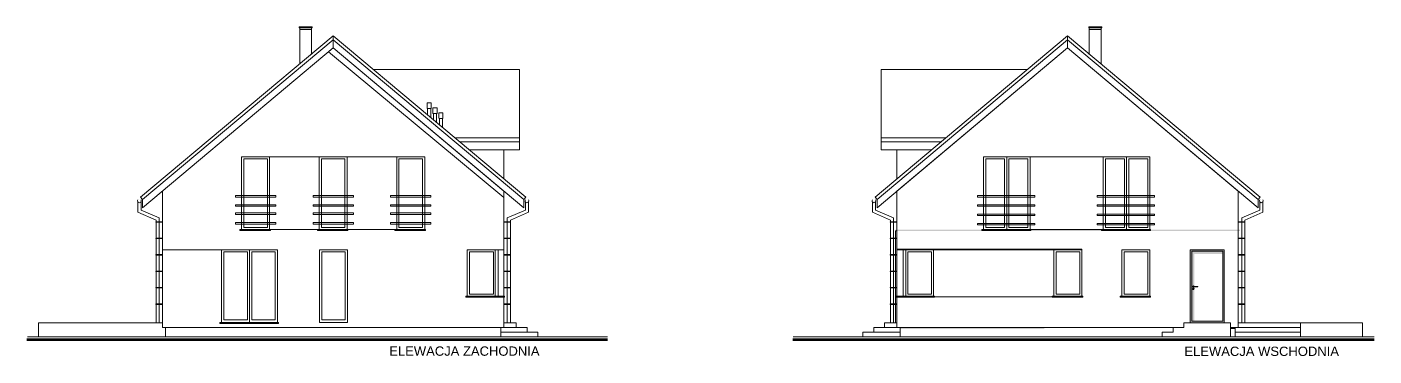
# Model space of a CAD drawing. Header units: millimetres. Extents: x -9611 to -376, y -6523 to 4668.
# Drawn here: x -4718 to -376, y -6523 to -5461 of the extents above; entities that cross this region are included whole.
import ezdxf

# ---------------------------------------------------------------- set-up
doc = ezdxf.new("R2010")
doc.units = ezdxf.units.MM
doc.layers.get('0').update_dxf_attribs({"lineweight": 0})
doc.styles.get("Standard").update_dxf_attribs({"font": 'arial.ttf'})

# ---------------------------------------------------------------- blocks, each defined once
blk = doc.blocks.new('A$C3A4D36EB')
for p, q in [((69.3, 363.2), (11, 337.9)), ((79.3, 356.6), (21, 331.3)), ((69.3, 389.8), (69.3, 363.2)), ((79.3, 389.8), (79.3, 356.6)), ((11, 337.9), (11, 0)), ((21, 331.3), (21, 0))]:
    blk.add_line(p, q)
blk.add_arc((74.3, 393.1), 6, 145.1857, 33.4096)
blk = doc.blocks.new('A$C59963C6C')
for points in [[(0, 105), (-20, 105), (-20, 110), (0, 110), (90, 110), (165, 110), (165, 105), (90, 105)], [(0, 75), (-20, 75), (-20, 80), (0, 80), (90, 80), (165, 80), (165, 75), (90, 75)], [(0, 45), (-20, 45), (-20, 50), (0, 50), (90, 50), (165, 50), (165, 45), (90, 45)], [(0, 15), (-20, 15), (-20, 20), (0, 20), (90, 20), (165, 20), (165, 15), (90, 15)]]:
    blk.add_lwpolyline(points, close=True)
blk = doc.blocks.new('A$C2233616D')
at = {"extrusion": (-9.93912e-09, 3.39862e-09, 1), "elevation": 0}
blk.add_lwpolyline([(-13.6, 7), (0.4, 7, 1), (0.4, 8.5), (-13.6, 8.5)], format="xyb", close=True, dxfattribs=at)
blk.add_lwpolyline([(-1.6, 7, 5.456211), (-1.6, 8.5)], format="xyb", dxfattribs=at)
for radius in [2.11, 0.658]:
    blk.add_circle((0.4, 0.5), radius)
blk = doc.blocks.new('A$C4FF02D7B')
for points in [[(0, 105), (-20, 105), (-20, 110), (0, 110), (90, 110), (110, 110), (110, 105), (90, 105)], [(0, 75), (-20, 75), (-20, 80), (0, 80), (90, 80), (110, 80), (110, 75), (90, 75)], [(0, 48.9), (-20, 48.9), (-20, 53.9), (0, 53.9), (90, 53.9), (110, 53.9), (110, 48.9), (90, 48.9)], [(0, 17.9), (-20, 17.9), (-20, 22.9), (0, 22.9), (90, 22.9), (110, 22.9), (110, 17.9), (90, 17.9)]]:
    blk.add_lwpolyline(points, close=True)

msp = doc.modelspace()

# ---------------------------------------------------------------- hatches: boundary and pattern name
at = {"true_color": 0x000000}
h = msp.add_hatch(color=18, dxfattribs=at)
h.dxf.hatch_style = 1
h.paths.add_polyline_path([(-4302.5, -6090.6), (-4280.9, -6090.6), (-4280.9, -6089.3), (-4302.5, -6089.3)])
h = msp.add_hatch(color=18, dxfattribs=at)
h.dxf.hatch_style = 1
h.paths.add_polyline_path([(-3159.2, -6090.6), (-3180.9, -6090.6), (-3180.9, -6089.3), (-3159.2, -6089.3)])
h = msp.add_hatch(color=18, dxfattribs=at)
h.dxf.hatch_style = 1
h.paths.add_polyline_path([(-1935.4, -6090.6), (-1913.8, -6090.6), (-1913.8, -6089.3), (-1935.4, -6089.3)])
h = msp.add_hatch(color=256)
h.dxf.hatch_style = 1
h.paths.add_polyline_path([(-1070.3, -6115.4), (-808.4, -6115.4), (-808.4, -6118.9), (-1070.3, -6118.9)])
h.paths.add_polyline_path([(-1464.3, -6115.6), (-1070.3, -6115.4), (-1070.3, -6118.9), (-1464.3, -6118.9)])
h.paths.add_polyline_path([(-1918.8, -6114.9), (-1464.3, -6114.9), (-1464.3, -6118.9), (-1918.8, -6118.9)])
at = {"true_color": 0x3b3b3b}
h = msp.add_hatch(color=250, dxfattribs=at)
h.dxf.hatch_style = 1
h.paths.add_polyline_path([(-1542.3, -6114.8), (-1640.6, -6114.8), (-1640.6, -6117.8), (-1482.6, -6117.8), (-1482.6, -6114.8)])
h = msp.add_hatch(color=250, dxfattribs=at)
h.dxf.hatch_style = 1
h.paths.add_polyline_path([(-1156.3, -6114.8), (-1254.6, -6114.8), (-1254.6, -6117.8), (-1096.6, -6117.8), (-1096.6, -6114.8)])
at = {"true_color": 0x000000}
h = msp.add_hatch(color=18, dxfattribs=at)
h.dxf.hatch_style = 1
h.paths.add_polyline_path([(-814, -6090.6), (-792.3, -6090.6), (-792.3, -6089.3), (-814, -6089.3)])
h = msp.add_hatch(color=18, dxfattribs=at)
h.dxf.hatch_style = 1
h.paths.add_polyline_path([(-4302.4, -6143.7), (-4280.9, -6143.7), (-4280.9, -6142.4), (-4302.4, -6142.4)])
h = msp.add_hatch(color=18, dxfattribs=at)
h.dxf.hatch_style = 1
h.paths.add_polyline_path([(-3159.3, -6143.7), (-3180.9, -6143.7), (-3180.9, -6142.4), (-3159.3, -6142.4)])
h = msp.add_hatch(color=18, dxfattribs=at)
h.dxf.hatch_style = 1
h.paths.add_polyline_path([(-1935.3, -6143.7), (-1913.8, -6143.7), (-1913.8, -6142.4), (-1935.3, -6142.4)])
h = msp.add_hatch(color=18, dxfattribs=at)
h.dxf.hatch_style = 1
h.paths.add_polyline_path([(-813.8, -6143.7), (-792.3, -6143.7), (-792.3, -6142.4), (-813.8, -6142.4)])
h = msp.add_hatch(color=18, dxfattribs=at)
h.dxf.hatch_style = 1
h.paths.add_polyline_path([(-4302.4, -6196.8), (-4280.9, -6196.8), (-4280.9, -6195.6), (-4302.4, -6195.6)])
h = msp.add_hatch(color=18, dxfattribs=at)
h.dxf.hatch_style = 1
h.paths.add_polyline_path([(-3159.3, -6196.8), (-3180.9, -6196.8), (-3180.9, -6195.6), (-3159.3, -6195.6)])
h = msp.add_hatch(color=18, dxfattribs=at)
h.dxf.hatch_style = 1
h.paths.add_polyline_path([(-1935.3, -6196.8), (-1913.8, -6196.8), (-1913.8, -6195.6), (-1935.3, -6195.6)])
at = {"true_color": 0x000000, "transparency": 33554467}
h = msp.add_hatch(color=18, dxfattribs=at)
h.dxf.hatch_style = 1
h.paths.add_polyline_path([(-858.8, -6179.8), (-969.5, -6179.8), (-969.5, -6414.8), (-955.6, -6414.8), (-955.6, -6193.6), (-858.8, -6193.6)])
at = {"true_color": 0x3b3b3b, "transparency": 33554687}
h = msp.add_hatch(color=250, dxfattribs=at)
h.dxf.hatch_style = 1
h.paths.add_polyline_path([(-858.8, -6179.8), (-968.8, -6179.8), (-968.8, -6415.2), (-858.8, -6415.2)])
h.paths.add_polyline_path([(-863.8, -6410.2), (-963.8, -6410.2), (-963.8, -6184.8), (-863.8, -6184.8)], flags=16)
at = {"true_color": 0x000000}
h = msp.add_hatch(color=18, dxfattribs=at)
h.dxf.hatch_style = 1
h.paths.add_polyline_path([(-813.8, -6196.8), (-792.3, -6196.8), (-792.3, -6195.6), (-813.8, -6195.6)])
h = msp.add_hatch(color=18, dxfattribs=at)
h.dxf.hatch_style = 1
h.paths.add_polyline_path([(-4302.4, -6250), (-4280.9, -6250), (-4280.9, -6248.7), (-4302.4, -6248.7)])
h = msp.add_hatch(color=18, dxfattribs=at)
h.dxf.hatch_style = 1
h.paths.add_polyline_path([(-3159.3, -6250), (-3180.9, -6250), (-3180.9, -6248.7), (-3159.3, -6248.7)])
h = msp.add_hatch(color=18, dxfattribs=at)
h.dxf.hatch_style = 1
h.paths.add_polyline_path([(-1935.3, -6250), (-1913.8, -6250), (-1913.8, -6248.7), (-1935.3, -6248.7)])
h = msp.add_hatch(color=18, dxfattribs=at)
h.dxf.hatch_style = 1
h.paths.add_polyline_path([(-813.8, -6250), (-792.3, -6250), (-792.3, -6248.7), (-813.8, -6248.7)])
h = msp.add_hatch(color=18, dxfattribs=at)
h.dxf.hatch_style = 1
h.paths.add_polyline_path([(-4302.4, -6302.9), (-4280.9, -6302.9), (-4280.9, -6301.7), (-4302.4, -6301.7)])
h = msp.add_hatch(color=18, dxfattribs=at)
h.dxf.hatch_style = 1
h.paths.add_polyline_path([(-3159.3, -6302.9), (-3180.9, -6302.9), (-3180.9, -6301.7), (-3159.3, -6301.7)])
h = msp.add_hatch(color=18, dxfattribs=at)
h.dxf.hatch_style = 1
h.paths.add_polyline_path([(-1935.3, -6302.9), (-1913.8, -6302.9), (-1913.8, -6301.7), (-1935.3, -6301.7)])
at = {"true_color": 0x3b3b3b}
h = msp.add_hatch(color=250, dxfattribs=at)
h.dxf.hatch_style = 1
h.paths.add_polyline_path([(-1793.3, -6329.8), (-1916.2, -6329.8), (-1916.2, -6332.8), (-1793.3, -6332.8)])
h = msp.add_hatch(color=250, dxfattribs=at)
h.dxf.hatch_style = 1
h.paths.add_polyline_path([(-1315.3, -6329.8), (-1413.6, -6329.8), (-1413.6, -6332.8), (-1315.3, -6332.8)])
h = msp.add_hatch(color=250, dxfattribs=at)
h.dxf.hatch_style = 1
h.paths.add_polyline_path([(-1096.3, -6329.8), (-1194.6, -6329.8), (-1194.6, -6332.8), (-1096.3, -6332.8)])
at = {"true_color": 0x000000}
h = msp.add_hatch(color=18, dxfattribs=at)
h.dxf.hatch_style = 1
h.paths.add_polyline_path([(-813.8, -6302.9), (-792.3, -6302.9), (-792.3, -6301.7), (-813.8, -6301.7)])
h = msp.add_hatch(color=18, dxfattribs=at)
h.dxf.hatch_style = 1
h.paths.add_polyline_path([(-4302.4, -6356), (-4280.9, -6356), (-4280.9, -6354.7), (-4302.4, -6354.7)])
h = msp.add_hatch(color=18, dxfattribs=at)
h.dxf.hatch_style = 1
h.paths.add_polyline_path([(-3159.3, -6356), (-3180.9, -6356), (-3180.9, -6354.7), (-3159.3, -6354.7)])
h = msp.add_hatch(color=18, dxfattribs=at)
h.dxf.hatch_style = 1
h.paths.add_polyline_path([(-1935.3, -6356), (-1913.8, -6356), (-1913.8, -6354.7), (-1935.3, -6354.7)])
h = msp.add_hatch(color=18, dxfattribs=at)
h.dxf.hatch_style = 1
h.paths.add_polyline_path([(-813.8, -6356), (-792.3, -6356), (-792.3, -6354.7), (-813.8, -6354.7)])
at = {"true_color": 0x000000, "transparency": 33554666}
h = msp.add_hatch(color=18, dxfattribs=at)
h.dxf.hatch_style = 1
h.paths.add_polyline_path([(-1903.8, -6430.2), (-1438.4, -6430.2), (-1438.4, -6435.8), (-1903.8, -6435.8)])
h = msp.add_hatch(color=18, dxfattribs=at)
h.dxf.hatch_style = 1
h.paths.add_polyline_path([(-823.8, -6430.2), (-838.8, -6430.2), (-838.8, -6435.5), (-823.8, -6435.5)])

# ---------------------------------------------------------------- linework, layer by layer
for p, q in [((-3800.8, -5464.6), (-3838.8, -5464.6)), ((-3800.8, -5469.6), (-3838.8, -5469.6)), ((-1293.9, -5464.6), (-1255.9, -5464.6)), ((-1293.9, -5469.6), (-1255.9, -5469.6)), ((-3730.9, -5489.7), (-4351.5, -6010.5)), ((-3730.9, -5502.7), (-4345.1, -6018.1)), ((-3730.9, -5489.7), (-3110.2, -6010.5)), ((-3730.9, -5528.8), (-3730.9, -5489.7)), ((-3730.9, -5502.7), (-3116.6, -6018.1)), ((-1363.8, -5489.7), (-1984.4, -6010.5)), ((-1363.8, -5502.7), (-1978, -6018.1)), ((-1363.8, -5489.7), (-743.1, -6010.5)), ((-1363.8, -5528.8), (-1363.8, -5489.7)), ((-1363.8, -5502.7), (-749.6, -6018.1)), ((-3730.9, -5528.8), (-4345.1, -6044.2)), ((-3730.9, -5528.8), (-3116.6, -6044.2)), ((-1363.8, -5528.8), (-1978, -6044.2)), ((-1363.8, -5528.8), (-749.6, -6044.2)), ((-3426.7, -5724.3), (-3426.7, -5744.9)), ((-3416.7, -5724.3), (-3416.7, -5753.3)), ((-3407.7, -5740.3), (-3407.7, -5760.8)), ((-3397.7, -5740.3), (-3397.7, -5769.2)), ((-3388.8, -5756.2), (-3388.8, -5776.7)), ((-3378.8, -5756.2), (-3378.8, -5785.1)), ((-3130.2, -5818.5), (-3339, -5818.5)), ((-3130.2, -5831.5), (-3324.1, -5831.5)), ((-3180.9, -5857.6), (-3292.9, -5857.6)), ((-1964.4, -5818.5), (-1755.7, -5818.5)), ((-1964.4, -5831.5), (-1770.5, -5831.5)), ((-1913.8, -5857.6), (-1801.7, -5857.6)), ((-1559.8, -5879.8), (-1559.8, -6114.8)), ((-1173.8, -5879.8), (-1173.8, -6114.8)), ((-4280.9, -6430.2), (-4280.9, -5990.5)), ((-3180.9, -6179.8), (-3180.9, -5990.4)), ((-1913.8, -6179.8), (-1913.8, -5990.4)), ((-4345.1, -6018.1), (-4351.5, -6010.5)), ((-4345.1, -6044.2), (-4345.1, -6018.1)), ((-4025.9, -6114.8), (-4025.9, -6004.8)), ((-3116.6, -6018.1), (-3110.2, -6010.5)), ((-3116.6, -6044.2), (-3116.6, -6018.1)), ((-1978, -6018.1), (-1984.4, -6010.5)), ((-1978, -6044.2), (-1978, -6018.1)), ((-749.6, -6018.1), (-743.1, -6010.5)), ((-749.6, -6044.2), (-749.6, -6018.1)), ((-4090.8, -6179.7), (-4280.9, -6179.7)), ((-4000.3, -6413), (-4000.3, -6179.8)), ((-3298.9, -6179.8), (-3298.9, -6329.8)), ((-3180.9, -6329.8), (-3180.9, -6179.8)), ((-1913.8, -6179.8), (-1913.8, -6329.8)), ((-1895.8, -6179.8), (-1885.8, -6179.8)), ((-3180.9, -6430.2), (-3180.9, -6329.8)), ((-1913.8, -6430.2), (-1913.8, -6329.8)), ((-1895.8, -6329.8), (-1885.8, -6329.8)), ((-4280.9, -6415.2), (-4680.9, -6415.2)), ((-4680.9, -6415.2), (-4680.9, -6460.2)), ((-813.8, -6415.2), (-413.8, -6415.2)), ((-4716.3, -6460.2), (-2846.4, -6460.2)), ((-4270.9, -6430.2), (-4280.9, -6430.2)), ((-4270.9, -6460.2), (-4270.9, -6430.2)), ((-4270.9, -6430.2), (-3190.9, -6430.2)), ((-4270.9, -6460.2), (-3190.9, -6460.2)), ((-3461.4, -6460.2), (-2846.4, -6460.2)), ((-3190.9, -6430.2), (-3190.9, -6448.2)), ((-3105.9, -6445.2), (-3190.9, -6445.2)), ((-3140.9, -6430.2), (-3180.9, -6430.2)), ((-2248.2, -6460.2), (-376.2, -6460.2)), ((-1988.8, -6445.2), (-1903.8, -6445.2)), ((-1953.8, -6430.2), (-1913.8, -6430.2)), ((-1903.8, -6430.2), (-1903.8, -6448.2)), ((-1903.8, -6430.2), (-1023.8, -6430.2)), ((-838.8, -6430.2), (-823.8, -6430.2)), ((-823.8, -6460.2), (-823.8, -6430.2)), ((-823.8, -6430.2), (-813.8, -6430.2)), ((-823.8, -6460.2), (-823.8, -6430.2)), ((-823.8, -6445.2), (-613.8, -6445.2)), ((-813.8, -6430.2), (-613.8, -6430.2))]:
    msp.add_line(p, q)
at = {"lineweight": 120}
for p, q in [((-2846.4, -6470.2), (-4717.9, -6470.2)), ((-376.2, -6470.2), (-2249.8, -6470.2))]:
    msp.add_line(p, q, dxfattribs=at)
for points in [[(-3798.8, -5464.6), (-3840.7, -5464.6), (-3840.7, -5461.3), (-3798.8, -5461.3)], [(-1295.9, -5464.6), (-1253.9, -5464.6), (-1253.9, -5461.3), (-1295.9, -5461.3)], [(-4025.9, -6114.8), (-3935.9, -6114.8), (-3935.9, -5879.8), (-4025.9, -5879.8)], [(-4025.9, -5879.8), (-3435.9, -5879.8), (-3435.9, -6114.8), (-4025.9, -6114.8)], [(-4018.9, -6107.8), (-3942.9, -6107.8), (-3942.9, -5886.8), (-4018.9, -5886.8)], [(-3935.9, -5879.8), (-3775.9, -5879.8), (-3775.9, -6114.8), (-3935.9, -6114.8)], [(-3775.9, -6114.8), (-3685.9, -6114.8), (-3685.9, -5879.8), (-3775.9, -5879.8)], [(-3768.9, -6107.8), (-3692.9, -6107.8), (-3692.9, -5886.8), (-3768.9, -5886.8)], [(-3685.9, -5879.8), (-3525.9, -5879.8), (-3525.9, -6114.8), (-3685.9, -6114.8)], [(-3525.9, -6114.8), (-3435.9, -6114.8), (-3435.9, -5879.8), (-3525.9, -5879.8)], [(-3518.9, -6107.8), (-3442.9, -6107.8), (-3442.9, -5886.8), (-3518.9, -5886.8)], [(-1634.8, -5879.8), (-1484.8, -5879.8), (-1484.8, -6114.8), (-1634.8, -6114.8)], [(-1634.8, -5879.8), (-1098.8, -5879.8), (-1098.8, -6114.8), (-1634.8, -6114.8)], [(-1566.8, -6107.8), (-1627.8, -6107.8), (-1627.8, -5886.8), (-1566.8, -5886.8)], [(-1552.8, -5886.8), (-1491.8, -5886.8), (-1491.8, -6107.8), (-1552.8, -6107.8)], [(-1484.8, -5879.8), (-1248.8, -5879.8), (-1248.8, -6114.8), (-1484.8, -6114.8)], [(-1248.8, -5879.8), (-1098.8, -5879.8), (-1098.8, -6114.8), (-1248.8, -6114.8)], [(-1180.8, -6107.8), (-1241.8, -6107.8), (-1241.8, -5886.8), (-1180.8, -5886.8)], [(-1166.8, -5886.8), (-1105.8, -5886.8), (-1105.8, -6107.8), (-1166.8, -6107.8)], [(-4090.8, -6179.7), (-3910.5, -6179.7), (-3910.5, -6414.8), (-4090.8, -6414.8)], [(-4083.5, -6186.8), (-4007.5, -6186.8), (-4007.5, -6406.3), (-4083.5, -6406.3)], [(-3917.6, -6406.3), (-3993.5, -6406.3), (-3993.5, -6186.7), (-3917.6, -6186.7)], [(-3775.4, -6180.5), (-3684.7, -6180.5), (-3684.7, -6414.8), (-3775.4, -6414.8)], [(-3691.8, -6406.3), (-3767.8, -6406.3), (-3767.8, -6186.8), (-3691.8, -6186.8)], [(-3691.8, -6406.3), (-3767.8, -6406.3), (-3767.8, -6186.8), (-3691.8, -6186.8)], [(-3213.9, -6186.8), (-3291.9, -6186.8), (-3291.9, -6322.8), (-3213.9, -6322.8)], [(-1913.8, -6179.8), (-1893.5, -6179.8), (-1893.5, -6329.8), (-1913.8, -6329.8)], [(-1885.8, -6179.8), (-1795.8, -6179.8), (-1795.8, -6329.8), (-1885.8, -6329.8)], [(-1878.8, -6186.8), (-1802.8, -6186.8), (-1802.8, -6322.8), (-1878.8, -6322.8)], [(-1407.8, -6179.8), (-1317.8, -6179.8), (-1317.8, -6329.8), (-1407.8, -6329.8)], [(-1400.8, -6186.8), (-1324.8, -6186.8), (-1324.8, -6322.8), (-1400.8, -6322.8)], [(-1188.8, -6179.8), (-1098.8, -6179.8), (-1098.8, -6329.8), (-1188.8, -6329.8)], [(-1188.8, -6179.8), (-1098.8, -6179.8), (-1098.8, -6329.8), (-1188.8, -6329.8)], [(-1181.8, -6186.8), (-1105.8, -6186.8), (-1105.8, -6322.8), (-1181.8, -6322.8)], [(-968.8, -6179.8), (-858.8, -6179.8), (-858.8, -6415.2), (-968.8, -6415.2)], [(-963.8, -6184.8), (-863.8, -6184.8), (-863.8, -6410.2), (-963.8, -6410.2)], [(-1194.6, -6329.8), (-1096.3, -6329.8), (-1096.3, -6332.8), (-1194.6, -6332.8)]]:
    msp.add_lwpolyline(points, close=True)
for points in [[(-3838.8, -5464.6), (-3838.8, -5581.5)], [(-3800.8, -5549.7), (-3800.8, -5464.6)], [(-1293.9, -5549.7), (-1293.9, -5464.6)], [(-1255.9, -5464.6), (-1255.9, -5581.5)], [(-3730.9, -5489.7), (-3730.9, -5502.7), (-4345.1, -6018.1), (-4351.5, -6010.5), (-3730.9, -5489.7)], [(-3730.9, -5502.7), (-3730.9, -5528.8), (-4345.1, -6044.2), (-4345.1, -6018.1), (-3730.9, -5502.7)], [(-3730.9, -5489.7), (-3730.9, -5502.7), (-3116.6, -6018.1), (-3110.2, -6010.5), (-3730.9, -5489.7)], [(-3730.9, -5502.7), (-3730.9, -5528.8), (-3116.6, -6044.2), (-3116.6, -6018.1), (-3730.9, -5502.7)], [(-1363.8, -5489.7), (-1363.8, -5502.7), (-1978, -6018.1), (-1984.4, -6010.5), (-1363.8, -5489.7)], [(-1363.8, -5502.7), (-1363.8, -5528.8), (-1978, -6044.2), (-1978, -6018.1), (-1363.8, -5502.7)], [(-1363.8, -5489.7), (-1363.8, -5502.7), (-749.6, -6018.1), (-743.2, -6010.5), (-1363.8, -5489.7)], [(-1363.8, -5502.7), (-1363.8, -5528.8), (-749.6, -6044.2), (-749.6, -6018.1), (-1363.8, -5502.7)], [(-1913.8, -5990.4), (-1363.8, -5528.8), (-813.8, -5990.5), (-813.8, -6430.2), (-838.8, -6430.2), (-838.8, -6415.2), (-858.8, -6415.2), (-858.8, -6179.8), (-968.8, -6179.8), (-968.8, -6415.2), (-983.4, -6415.2), (-988.8, -6415.2), (-988.8, -6430.2), (-1913.8, -6430.2), (-1913.8, -6331.5), (-1317.8, -6331.5), (-1317.8, -6177.6), (-1913.8, -6177.7), (-1913.8, -5990.4)], [(-3602.4, -5598.7), (-3130.2, -5598.7), (-3130.2, -5857.6), (-3180.9, -5857.6), (-3180.9, -5951.4)], [(-1492.2, -5598.7), (-1964.4, -5598.7), (-1964.4, -5857.6), (-1913.8, -5857.6), (-1913.8, -5951.4)], [(-1634.8, -5879.8), (-1098.8, -5879.8), (-1098.8, -6004.8), (-1083.8, -6004.8), (-1083.8, -6009.8), (-1098.8, -6009.8), (-1098.8, -6034.8), (-1083.8, -6034.8), (-1083.8, -6039.8), (-1098.8, -6039.8), (-1098.8, -6064.8), (-1083.8, -6064.8), (-1083.8, -6069.8), (-1098.8, -6069.8), (-1098.8, -6094.8), (-1083.8, -6094.8), (-1083.8, -6099.8), (-1098.8, -6099.8), (-1098.8, -6114.8), (-1096.6, -6114.8), (-1096.6, -6117.8), (-1254.6, -6117.8), (-1254.6, -6114.8), (-1482.6, -6114.8), (-1482.6, -6117.8), (-1640.6, -6117.8), (-1640.6, -6114.8), (-1634.8, -6114.8), (-1634.8, -6099.8), (-1654.8, -6099.8), (-1654.8, -6094.8), (-1634.8, -6094.8), (-1634.8, -6069.8), (-1654.8, -6069.8), (-1654.8, -6064.8), (-1634.8, -6064.8), (-1634.8, -6039.8), (-1654.8, -6039.8), (-1654.8, -6034.8), (-1634.8, -6034.8), (-1634.8, -6009.8), (-1654.8, -6009.8), (-1654.8, -6004.8), (-1634.8, -6004.8), (-1634.8, -5879.8)], [(-813.8, -5990.5), (-813.8, -6430.2), (-823.8, -6430.2), (-823.8, -6460.2)], [(-1913.8, -6119), (-1913.8, -6119), (-1918.8, -6119), (-1918.8, -6415.2), (-1913.8, -6415.2), (-1913.8, -6119)], [(-3208.9, -6179.8), (-3298.9, -6179.8), (-3298.9, -6329.8), (-3208.9, -6329.8), (-3208.9, -6179.8), (-3198.9, -6179.8), (-3198.9, -6329.8), (-3208.9, -6329.8), (-3208.9, -6179.8)], [(-3180.9, -6179.8), (-3198.9, -6179.8), (-3198.9, -6329.8), (-3180.9, -6329.8)], [(-3180.9, -6179.8), (-3198.9, -6179.8), (-3198.9, -6329.8), (-3180.9, -6329.8), (-3180.9, -6329.8)], [(-1795.8, -6331.5), (-1317.8, -6331.5), (-1317.8, -6179.8), (-1317.8, -6179.8), (-1317.8, -6177.6), (-1913.8, -6177.6), (-1913.8, -6329.8), (-1893.5, -6329.8), (-1893.5, -6179.8), (-1795.8, -6179.8)], [(-1913.8, -6179.8), (-1893.5, -6179.8), (-1893.5, -6329.8), (-1913.8, -6329.8)], [(-1795.8, -6179.8), (-1407.8, -6179.8), (-1407.8, -6329.8), (-1317.8, -6329.8), (-1317.8, -6331.5), (-1913.8, -6331.5), (-1913.8, -6329.8), (-1795.8, -6329.8), (-1795.8, -6179.8), (-1913.8, -6179.8)], [(-4280.9, -6415.2), (-4680.9, -6415.2), (-4680.9, -6430.2), (-4680.9, -6430.2), (-4680.9, -6445.2), (-4680.9, -6445.2), (-4680.9, -6460.2)], [(-3180.9, -6415.2), (-3140.9, -6415.2), (-3140.9, -6430.2), (-3105.9, -6430.2), (-3105.9, -6445.2), (-3070.9, -6445.2), (-3070.9, -6460.2)], [(-1913.8, -6415.2), (-1953.8, -6415.2), (-1953.8, -6430.2), (-1988.8, -6430.2), (-1988.8, -6445.2), (-2023.8, -6445.2), (-2023.8, -6460.2)], [(-838.8, -6460.2), (-838.8, -6415.2), (-988.8, -6415.2), (-988.8, -6430.2), (-1023.8, -6430.2), (-1023.8, -6445.2), (-1058.8, -6445.2), (-1058.8, -6460.2)], [(-813.8, -6415.2), (-413.8, -6415.2), (-413.8, -6430.2), (-413.8, -6430.2), (-413.8, -6445.2), (-413.8, -6445.2), (-413.8, -6460.2)], [(-613.8, -6415.2), (-613.8, -6460.2)], [(-3180.9, -6430.2), (-3190.9, -6430.2), (-3190.9, -6460.2)], [(-1913.8, -6430.2), (-1903.8, -6430.2), (-1903.8, -6460.2)]]:
    msp.add_lwpolyline(points)
at = {"color": 0, "transparency": 33554503}
msp.add_lwpolyline([(-3730.9, -5528.8), (-3180.9, -5990.4), (-3180.9, -6011.1), (-3746.2, -5541.7), (-3730.9, -5528.8)], dxfattribs=at)
for points in [[(-3428.4, -5707.7, -0.386652), (-3426.7, -5706.3), (-3416.7, -5706.3, -0.386652), (-3415, -5707.7), (-3415, -5722.9, -0.386652), (-3416.7, -5724.3), (-3426.7, -5724.3, -0.386652), (-3428.4, -5722.9)], [(-3409.4, -5723.6, -0.386652), (-3407.7, -5722.2), (-3397.7, -5722.2, -0.386652), (-3396, -5723.6), (-3396, -5738.9, -0.386652), (-3397.7, -5740.3), (-3407.7, -5740.3, -0.386652), (-3409.4, -5738.9)], [(-3390.5, -5739.5, -0.386652), (-3388.8, -5738.1), (-3378.6, -5738.1, -0.356134), (-3377.1, -5739.5), (-3377.1, -5754.8, -0.386652), (-3378.8, -5756.2), (-3388.8, -5756.2, -0.386652), (-3390.5, -5754.8)]]:
    msp.add_lwpolyline(points, format="xyb", close=True)
at = {"color": 18, "true_color": 0x000000}
for points in [[(-4302.5, -6090.6), (-4280.9, -6090.6), (-4280.9, -6089.3), (-4302.5, -6089.3)], [(-3159.2, -6090.6), (-3180.9, -6090.6), (-3180.9, -6089.3), (-3159.2, -6089.3)], [(-1935.4, -6090.6), (-1913.8, -6090.6), (-1913.8, -6089.3), (-1935.4, -6089.3)], [(-814, -6090.6), (-792.3, -6090.6), (-792.3, -6089.3), (-814, -6089.3)], [(-4302.4, -6143.7), (-4280.9, -6143.7), (-4280.9, -6142.4), (-4302.4, -6142.4)], [(-3159.3, -6143.7), (-3180.9, -6143.7), (-3180.9, -6142.4), (-3159.3, -6142.4)], [(-1935.3, -6143.7), (-1913.8, -6143.7), (-1913.8, -6142.4), (-1935.3, -6142.4)], [(-813.8, -6143.7), (-792.3, -6143.7), (-792.3, -6142.4), (-813.8, -6142.4)], [(-4302.4, -6196.8), (-4280.9, -6196.8), (-4280.9, -6195.6), (-4302.4, -6195.6)], [(-3159.3, -6196.8), (-3180.9, -6196.8), (-3180.9, -6195.6), (-3159.3, -6195.6)], [(-1935.3, -6196.8), (-1913.8, -6196.8), (-1913.8, -6195.6), (-1935.3, -6195.6)], [(-813.8, -6196.8), (-792.3, -6196.8), (-792.3, -6195.6), (-813.8, -6195.6)], [(-4302.4, -6250), (-4280.9, -6250), (-4280.9, -6248.7), (-4302.4, -6248.7)], [(-3159.3, -6250), (-3180.9, -6250), (-3180.9, -6248.7), (-3159.3, -6248.7)], [(-1935.3, -6250), (-1913.8, -6250), (-1913.8, -6248.7), (-1935.3, -6248.7)], [(-813.8, -6250), (-792.3, -6250), (-792.3, -6248.7), (-813.8, -6248.7)], [(-4302.4, -6302.9), (-4280.9, -6302.9), (-4280.9, -6301.7), (-4302.4, -6301.7)], [(-3159.3, -6302.9), (-3180.9, -6302.9), (-3180.9, -6301.7), (-3159.3, -6301.7)], [(-1935.3, -6302.9), (-1913.8, -6302.9), (-1913.8, -6301.7), (-1935.3, -6301.7)], [(-813.8, -6302.9), (-792.3, -6302.9), (-792.3, -6301.7), (-813.8, -6301.7)], [(-4302.4, -6356), (-4280.9, -6356), (-4280.9, -6354.7), (-4302.4, -6354.7)], [(-3159.3, -6356), (-3180.9, -6356), (-3180.9, -6354.7), (-3159.3, -6354.7)], [(-1935.3, -6356), (-1913.8, -6356), (-1913.8, -6354.7), (-1935.3, -6354.7)], [(-813.8, -6356), (-792.3, -6356), (-792.3, -6354.7), (-813.8, -6354.7)]]:
    msp.add_lwpolyline(points, close=True, dxfattribs=at)
at = {"color": 252}
for points in [[(-3933.3, -6114.8), (-4031.7, -6114.8), (-4031.7, -6117.8), (-3933.3, -6117.8), (-3933.3, -6114.8), (-3933.3, -6114.8)], [(-3683.3, -6114.8), (-3781.7, -6114.8), (-3781.7, -6117.8), (-3683.3, -6117.8), (-3683.3, -6114.8), (-3683.3, -6114.8)], [(-3433.3, -6114.8), (-3531.7, -6114.8), (-3531.7, -6117.8), (-3433.3, -6117.8), (-3433.3, -6114.8), (-3433.3, -6114.8)], [(-1542.3, -6114.8), (-1640.6, -6114.8), (-1640.6, -6117.8), (-1482.6, -6117.8), (-1482.6, -6114.8), (-1542.3, -6114.8)], [(-1156.3, -6114.8), (-1254.6, -6114.8), (-1254.6, -6117.8), (-1096.6, -6117.8), (-1096.6, -6114.8), (-1156.3, -6114.8)], [(-1315.3, -6329.8), (-1413.6, -6329.8), (-1413.6, -6332.8), (-1315.3, -6332.8), (-1315.3, -6329.8), (-1315.3, -6329.8)], [(-1096.3, -6329.8), (-1194.6, -6329.8), (-1194.6, -6332.8), (-1096.3, -6332.8), (-1096.3, -6329.8), (-1096.3, -6329.8)], [(-3998.3, -6414.8), (-4096.7, -6414.8), (-4096.7, -6417.8), (-3907, -6417.8), (-3907, -6414.8), (-3998.3, -6414.8)]]:
    msp.add_lwpolyline(points, dxfattribs=at)
at = {"color": 250, "true_color": 0x3b3b3b}
for points in [[(-3178.6, -6329.8), (-3303.2, -6329.8), (-3303.2, -6332.8), (-3178.6, -6332.8), (-3178.6, -6329.8), (-3178.6, -6329.8)], [(-1793.3, -6329.8), (-1916.2, -6329.8), (-1916.2, -6332.8), (-1793.3, -6332.8), (-1793.3, -6329.8), (-1793.3, -6329.8)]]:
    msp.add_lwpolyline(points, dxfattribs=at)

# ---------------------------------------------------------------- block references
at = {"xscale": -1}
for p in [(-4280.9, -6415.2), (-1913.8, -6415.2), (-1913.8, -6415.2)]:
    msp.add_blockref('A$C3A4D36EB', p, dxfattribs=at)
for name, p in [('A$C4FF02D7B', (-4025.9, -6114.8)), ('A$C4FF02D7B', (-3775.9, -6114.8)), ('A$C4FF02D7B', (-3525.9, -6114.8)), ('A$C3A4D36EB', (-3180.9, -6415.2)), ('A$C59963C6C', (-1634.8, -6114.8)), ('A$C59963C6C', (-1248.8, -6114.8)), ('A$C3A4D36EB', (-813.8, -6415.2))]:
    msp.add_blockref(name, p)
at = {"transparency": 33554636, "xscale": -1}
msp.add_blockref('A$C2233616D', (-957.9, -6306.5), dxfattribs=at)

# ---------------------------------------------------------------- texts
at = {"char_height": 30, "attachment_point": 1}
for s, width, insert in [('ELEWACJA ZACHODNIA', 1113.576, (-3550.1, -6491.7)), ('ELEWACJA WSCHODNIA', 592.825, (-987.5, -6492.3))]:
    msp.add_mtext_dynamic_manual_height_columns(s, width=width, gutter_width=12.5, heights=[0], dxfattribs=dict(at, insert=insert))

doc.saveas('drawing.dxf')
